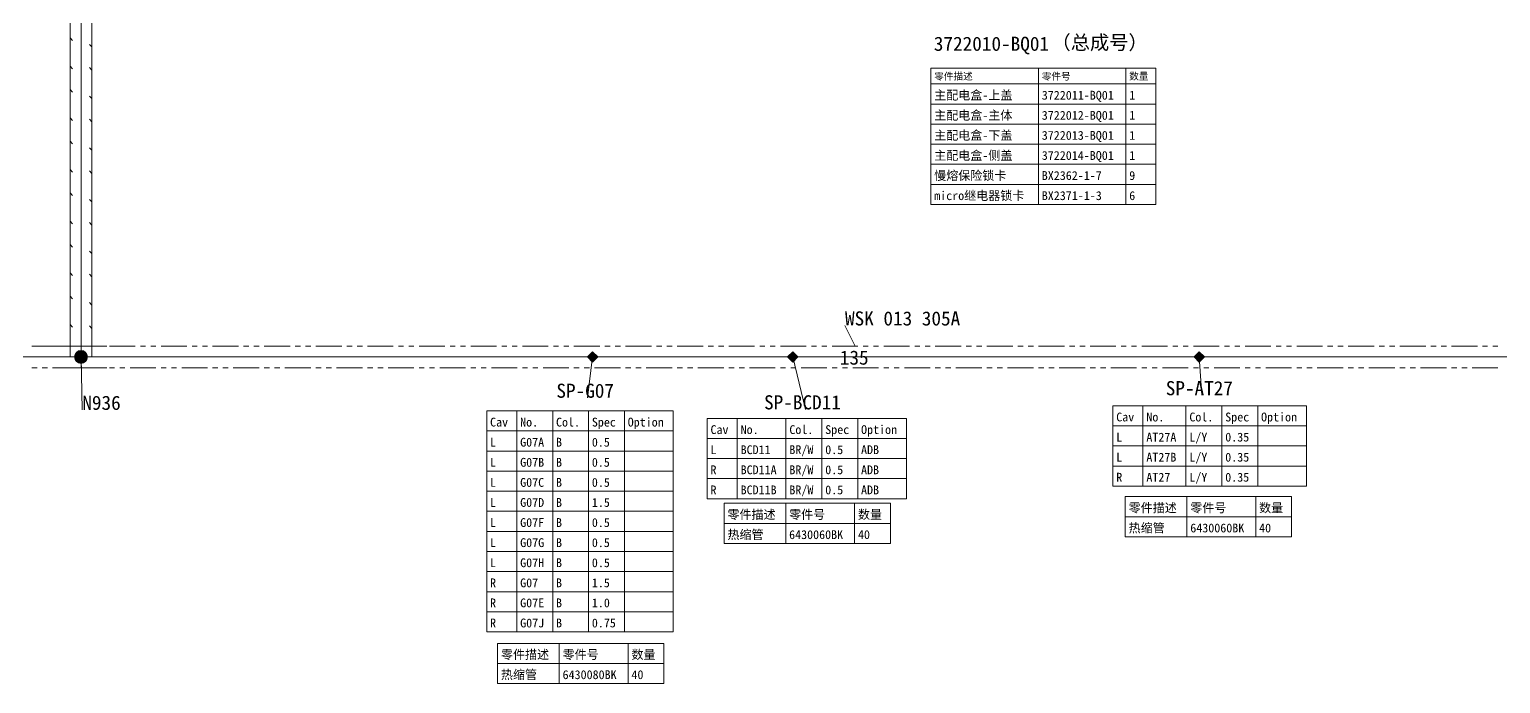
# Model space of a CAD drawing. Header units: millimetres. Extents: x 6 to 3615, y -854 to 0.
# Drawn here: x 1239.6 to 1524.6, y -628.4 to -501.8 of the extents above; entities that cross this region are included whole.
import ezdxf

# ---------------------------------------------------------------- set-up
doc = ezdxf.new("R2010")
doc.units = ezdxf.units.MM
doc.styles.add('4eff5b8b_Style', font='simfang.ttf')

msp = doc.modelspace()

# ---------------------------------------------------------------- hatches: boundary and pattern name
h = msp.add_hatch(color=256)
edge = h.paths.add_edge_path()
edge.add_arc((1249.56, -565.19), 1.25, 0, 360)
h = msp.add_hatch(color=256)
edge = h.paths.add_edge_path()
edge.add_arc((1249.56, -565.19), 1.25, 0, 360)
for points in [[(1348.65, -566.19), (1347.65, -565.19), (1348.65, -564.19), (1349.65, -565.19)], [(1387.45, -566.19), (1386.45, -565.19), (1387.45, -564.19), (1388.45, -565.19)], [(1466.2, -566.19), (1465.2, -565.19), (1466.2, -564.19), (1467.2, -565.19)]]:
    msp.add_hatch(color=256).paths.add_polyline_path(points)

# ---------------------------------------------------------------- linework, layer by layer
at = {"linetype": 'Continuous', "lineweight": 13}
for p, q in [((1347.65, -565.19), (1348.65, -564.19)), ((1347.65, -565.19), (1348.65, -564.19)), ((1348.65, -564.19), (1349.65, -565.19)), ((1348.65, -564.19), (1349.65, -565.19)), ((1386.45, -565.19), (1387.45, -564.19)), ((1386.45, -565.19), (1387.45, -564.19)), ((1387.45, -564.19), (1388.45, -565.19)), ((1387.45, -564.19), (1388.45, -565.19)), ((1465.2, -565.19), (1466.2, -564.19)), ((1465.2, -565.19), (1466.2, -564.19)), ((1466.2, -564.19), (1467.2, -565.19)), ((1466.2, -564.19), (1467.2, -565.19)), ((1347.65, -565.19), (1348.65, -566.19)), ((1348.65, -566.19), (1347.65, -565.19)), ((1349.65, -565.19), (1348.65, -566.19)), ((1349.65, -565.19), (1348.65, -566.19)), ((1386.45, -565.19), (1387.45, -566.19)), ((1387.45, -566.19), (1386.45, -565.19)), ((1388.45, -565.19), (1387.45, -566.19)), ((1388.45, -565.19), (1387.45, -566.19)), ((1465.2, -565.19), (1466.2, -566.19)), ((1466.2, -566.19), (1465.2, -565.19)), ((1467.2, -565.19), (1466.2, -566.19)), ((1467.2, -565.19), (1466.2, -566.19))]:
    msp.add_line(p, q, dxfattribs=at)
for points in [[(1249.56, -565.19), (1249.56, -360.19)], [(1414.19, -509.3), (1457.8, -509.3)], [(1414.19, -509.3), (1414.19, -535.69)], [(1414.19, -509.3), (1457.8, -509.3)], [(1435.03, -509.3), (1435.03, -535.69)], [(1451.97, -509.3), (1451.97, -535.69)], [(1457.8, -509.3), (1457.8, -535.69)], [(1414.19, -512.36), (1457.8, -512.36)], [(1414.19, -516.25), (1457.8, -516.25)], [(1414.19, -520.14), (1457.8, -520.14)], [(1414.19, -524.02), (1457.8, -524.02)], [(1414.19, -527.91), (1457.8, -527.91)], [(1414.19, -531.8), (1457.8, -531.8)], [(1414.19, -535.69), (1457.8, -535.69)], [(1399.56, -563.11), (1397.56, -559.11)], [(1204.56, -565.19), (1249.56, -565.19)], [(1249.56, -565.19), (1549.56, -565.19)], [(1249.56, -565.19), (1249.81, -575.44)], [(1348.65, -565.19), (1347.65, -573.11)], [(1387.45, -565.19), (1389.88, -575.35)], [(1466.2, -565.19), (1466.7, -572.61)], [(1328.15, -575.64), (1364.26, -575.64)], [(1328.15, -575.64), (1328.15, -618.41)], [(1328.15, -575.64), (1364.26, -575.64)], [(1333.98, -575.64), (1333.98, -618.41)], [(1340.93, -575.64), (1340.93, -618.41)], [(1347.87, -575.64), (1347.87, -618.41)], [(1354.82, -575.64), (1354.82, -618.41)], [(1364.26, -575.64), (1364.26, -618.41)], [(1449.46, -574.65), (1486.96, -574.65)], [(1449.46, -574.65), (1449.46, -590.2)], [(1449.46, -574.65), (1486.96, -574.65)], [(1455.29, -574.65), (1455.29, -590.2)], [(1463.62, -574.65), (1463.62, -590.2)], [(1470.57, -574.65), (1470.57, -590.2)], [(1477.51, -574.65), (1477.51, -590.2)], [(1486.96, -574.65), (1486.96, -590.2)], [(1370.85, -577.1), (1409.47, -577.1)], [(1370.85, -577.1), (1370.85, -592.65)], [(1370.85, -577.1), (1409.47, -577.1)], [(1376.68, -577.1), (1376.68, -592.65)], [(1386.13, -577.1), (1386.13, -592.65)], [(1393.08, -577.1), (1393.08, -592.65)], [(1400.02, -577.1), (1400.02, -592.65)], [(1409.47, -577.1), (1409.47, -592.65)], [(1449.46, -578.54), (1486.96, -578.54)], [(1328.15, -579.53), (1364.26, -579.53)], [(1370.85, -580.98), (1409.47, -580.98)], [(1328.15, -583.42), (1364.26, -583.42)], [(1449.46, -582.43), (1486.96, -582.43)], [(1370.85, -584.87), (1409.47, -584.87)], [(1449.46, -586.32), (1486.96, -586.32)], [(1328.15, -587.31), (1364.26, -587.31)], [(1370.85, -588.76), (1409.47, -588.76)], [(1328.15, -591.2), (1364.26, -591.2)], [(1370.85, -592.65), (1409.47, -592.65)], [(1449.46, -590.2), (1486.96, -590.2)], [(1451.85, -592.24), (1484.08, -592.24)], [(1451.85, -592.24), (1451.85, -600.02)], [(1451.85, -592.24), (1484.08, -592.24)], [(1463.8, -592.24), (1463.8, -600.02)], [(1477.13, -592.24), (1477.13, -600.02)], [(1484.08, -592.24), (1484.08, -600.02)], [(1328.15, -595.08), (1364.26, -595.08)], [(1374.14, -593.53), (1406.36, -593.53)], [(1374.14, -593.53), (1374.14, -601.3)], [(1374.14, -593.53), (1406.36, -593.53)], [(1386.08, -593.53), (1386.08, -601.3)], [(1399.42, -593.53), (1399.42, -601.3)], [(1406.36, -593.53), (1406.36, -601.3)], [(1374.14, -597.42), (1406.36, -597.42)], [(1451.85, -596.13), (1484.08, -596.13)], [(1328.15, -598.97), (1364.26, -598.97)], [(1374.14, -601.3), (1406.36, -601.3)], [(1451.85, -600.02), (1484.08, -600.02)], [(1328.15, -602.86), (1364.26, -602.86)], [(1328.15, -606.75), (1364.26, -606.75)], [(1328.15, -610.64), (1364.26, -610.64)], [(1328.15, -614.52), (1364.26, -614.52)], [(1328.15, -618.41), (1364.26, -618.41)], [(1330.26, -620.65), (1362.48, -620.65)], [(1330.26, -620.65), (1330.26, -628.42)], [(1330.26, -620.65), (1362.48, -620.65)], [(1342.2, -620.65), (1342.2, -628.42)], [(1355.54, -620.65), (1355.54, -628.42)], [(1362.48, -620.65), (1362.48, -628.42)], [(1330.26, -624.53), (1362.48, -624.53)], [(1330.26, -628.42), (1362.48, -628.42)]]:
    msp.add_lwpolyline(points, dxfattribs=at)
at = {"linetype": 'Continuous', "lineweight": 0}
for points in [[(1247.48, -505.19), (1247.48, -500.19)], [(1251.65, -505.19), (1251.64, -500.19)], [(1247.48, -503.44), (1247.9, -503.94)], [(1247.48, -510.19), (1247.48, -505.19)], [(1251.65, -505.19), (1251.23, -504.69)], [(1251.65, -510.19), (1251.64, -505.19)], [(1247.48, -508.94), (1247.9, -509.44)], [(1251.65, -509.69), (1251.23, -509.19)], [(1247.48, -515.19), (1247.48, -510.19)], [(1251.65, -515.19), (1251.64, -510.19)], [(1247.48, -513.44), (1247.9, -513.94)], [(1247.48, -520.19), (1247.48, -515.19)], [(1251.65, -515.19), (1251.23, -514.69)], [(1251.65, -520.19), (1251.64, -515.19)], [(1247.48, -518.94), (1247.9, -519.44)], [(1247.48, -525.19), (1247.48, -520.19)], [(1251.65, -519.69), (1251.23, -519.19)], [(1251.65, -525.19), (1251.64, -520.19)], [(1247.48, -523.44), (1247.9, -523.94)], [(1247.48, -530.19), (1247.48, -525.19)], [(1251.65, -525.19), (1251.23, -524.69)], [(1251.65, -530.19), (1251.64, -525.19)], [(1247.48, -528.94), (1247.9, -529.44)], [(1251.65, -529.69), (1251.23, -529.19)], [(1247.48, -535.19), (1247.48, -530.19)], [(1251.65, -535.19), (1251.64, -530.19)], [(1247.48, -533.44), (1247.9, -533.94)], [(1247.48, -540.19), (1247.48, -535.19)], [(1251.65, -535.19), (1251.23, -534.69)], [(1251.65, -540.19), (1251.64, -535.19)], [(1247.48, -538.94), (1247.9, -539.44)], [(1247.48, -545.19), (1247.48, -540.19)], [(1251.65, -539.69), (1251.23, -539.19)], [(1251.65, -545.19), (1251.64, -540.19)], [(1247.48, -543.44), (1247.9, -543.94)], [(1247.48, -550.19), (1247.48, -545.19)], [(1251.65, -545.19), (1251.23, -544.69)], [(1251.65, -550.19), (1251.64, -545.19)], [(1247.48, -548.94), (1247.9, -549.44)], [(1251.65, -549.69), (1251.23, -549.19)], [(1247.48, -555.19), (1247.48, -550.19)], [(1251.65, -555.19), (1251.64, -550.19)], [(1247.48, -553.44), (1247.9, -553.94)], [(1247.48, -560.19), (1247.48, -555.19)], [(1251.65, -555.19), (1251.23, -554.69)], [(1251.65, -560.19), (1251.64, -555.19)], [(1247.48, -558.94), (1247.9, -559.44)], [(1247.48, -565.19), (1247.48, -560.19)], [(1251.65, -559.69), (1251.23, -559.19)], [(1251.65, -565.19), (1251.64, -560.19)], [(1240.06, -563.11), (1244.56, -563.11)], [(1249.56, -563.11), (1244.56, -563.11)], [(1249.56, -567.28), (1249.56, -563.11)], [(1249.56, -563.11), (1254.56, -563.11)], [(1249.56, -567.28), (1249.56, -563.11)], [(1255.06, -563.11), (1259.56, -563.11)], [(1259.56, -563.11), (1260.06, -563.11)], [(1261.06, -563.11), (1262.06, -563.11)], [(1263.06, -563.11), (1264.06, -563.11)], [(1265.06, -563.11), (1269.56, -563.11)], [(1269.56, -563.11), (1270.06, -563.11)], [(1271.06, -563.11), (1272.06, -563.11)], [(1273.06, -563.11), (1274.06, -563.11)], [(1275.06, -563.11), (1279.56, -563.11)], [(1279.56, -563.11), (1280.06, -563.11)], [(1281.06, -563.11), (1282.06, -563.11)], [(1283.06, -563.11), (1284.06, -563.11)], [(1285.06, -563.11), (1289.56, -563.11)], [(1289.56, -563.11), (1290.06, -563.11)], [(1291.06, -563.11), (1292.06, -563.11)], [(1293.06, -563.11), (1294.06, -563.11)], [(1295.06, -563.11), (1299.56, -563.11)], [(1299.56, -563.11), (1300.06, -563.11)], [(1301.06, -563.11), (1302.06, -563.11)], [(1303.06, -563.11), (1304.06, -563.11)], [(1305.06, -563.11), (1309.56, -563.11)], [(1309.56, -563.11), (1310.06, -563.11)], [(1311.06, -563.11), (1312.06, -563.11)], [(1313.06, -563.11), (1314.06, -563.11)], [(1315.06, -563.11), (1319.56, -563.11)], [(1319.56, -563.11), (1320.06, -563.11)], [(1321.06, -563.11), (1322.06, -563.11)], [(1323.06, -563.11), (1324.06, -563.11)], [(1325.06, -563.11), (1329.56, -563.11)], [(1329.56, -563.11), (1330.06, -563.11)], [(1331.06, -563.11), (1332.06, -563.11)], [(1333.06, -563.11), (1334.06, -563.11)], [(1335.06, -563.11), (1339.56, -563.11)], [(1339.56, -563.11), (1340.06, -563.11)], [(1341.06, -563.11), (1342.06, -563.11)], [(1343.06, -563.11), (1344.06, -563.11)], [(1345.06, -563.11), (1349.56, -563.11)], [(1349.56, -563.11), (1350.06, -563.11)], [(1351.06, -563.11), (1352.06, -563.11)], [(1353.06, -563.11), (1354.06, -563.11)], [(1355.06, -563.11), (1359.56, -563.11)], [(1359.56, -563.11), (1360.06, -563.11)], [(1361.06, -563.11), (1362.06, -563.11)], [(1363.06, -563.11), (1364.06, -563.11)], [(1365.06, -563.11), (1369.56, -563.11)], [(1369.56, -563.11), (1370.06, -563.11)], [(1371.06, -563.11), (1372.06, -563.11)], [(1373.06, -563.11), (1374.06, -563.11)], [(1375.06, -563.11), (1379.56, -563.11)], [(1379.56, -563.11), (1380.06, -563.11)], [(1381.06, -563.11), (1382.06, -563.11)], [(1383.06, -563.11), (1384.06, -563.11)], [(1385.06, -563.11), (1389.56, -563.11)], [(1389.56, -563.11), (1390.06, -563.11)], [(1391.06, -563.11), (1392.06, -563.11)], [(1393.06, -563.11), (1394.06, -563.11)], [(1395.06, -563.11), (1399.56, -563.11)], [(1399.56, -563.11), (1400.06, -563.11)], [(1401.06, -563.11), (1402.06, -563.11)], [(1403.06, -563.11), (1404.06, -563.11)], [(1405.06, -563.11), (1409.56, -563.11)], [(1409.56, -563.11), (1410.06, -563.11)], [(1411.06, -563.11), (1412.06, -563.11)], [(1413.06, -563.11), (1414.06, -563.11)], [(1415.06, -563.11), (1419.56, -563.11)], [(1419.56, -563.11), (1420.06, -563.11)], [(1421.06, -563.11), (1422.06, -563.11)], [(1423.06, -563.11), (1424.06, -563.11)], [(1425.06, -563.11), (1429.56, -563.11)], [(1429.56, -563.11), (1430.06, -563.11)], [(1431.06, -563.11), (1432.06, -563.11)], [(1433.06, -563.11), (1434.06, -563.11)], [(1435.06, -563.11), (1439.56, -563.11)], [(1439.56, -563.11), (1440.06, -563.11)], [(1441.06, -563.11), (1442.06, -563.11)], [(1443.06, -563.11), (1444.06, -563.11)], [(1445.06, -563.11), (1449.56, -563.11)], [(1449.56, -563.11), (1450.06, -563.11)], [(1451.06, -563.11), (1452.06, -563.11)], [(1453.06, -563.11), (1454.06, -563.11)], [(1455.06, -563.11), (1459.56, -563.11)], [(1459.56, -563.11), (1460.06, -563.11)], [(1461.06, -563.11), (1462.06, -563.11)], [(1463.06, -563.11), (1464.06, -563.11)], [(1465.06, -563.11), (1469.56, -563.11)], [(1469.56, -563.11), (1470.06, -563.11)], [(1471.06, -563.11), (1472.06, -563.11)], [(1473.06, -563.11), (1474.06, -563.11)], [(1475.06, -563.11), (1479.56, -563.11)], [(1479.56, -563.11), (1480.06, -563.11)], [(1481.06, -563.11), (1482.06, -563.11)], [(1483.06, -563.11), (1484.06, -563.11)], [(1485.06, -563.11), (1489.56, -563.11)], [(1489.56, -563.11), (1490.06, -563.11)], [(1491.06, -563.11), (1492.06, -563.11)], [(1493.06, -563.11), (1494.06, -563.11)], [(1495.06, -563.11), (1499.56, -563.11)], [(1499.56, -563.11), (1500.06, -563.11)], [(1501.06, -563.11), (1502.06, -563.11)], [(1503.06, -563.11), (1504.06, -563.11)], [(1505.06, -563.11), (1509.56, -563.11)], [(1509.56, -563.11), (1510.06, -563.11)], [(1511.06, -563.11), (1512.06, -563.11)], [(1513.06, -563.11), (1514.06, -563.11)], [(1515.06, -563.11), (1519.56, -563.11)], [(1519.56, -563.11), (1520.06, -563.11)], [(1521.06, -563.11), (1522.06, -563.11)], [(1523.06, -563.11), (1524.06, -563.11)], [(1251.65, -565.19), (1247.48, -565.19)], [(1240.06, -567.28), (1241.06, -567.28)], [(1242.06, -567.28), (1243.06, -567.28)], [(1244.06, -567.28), (1244.56, -567.28)], [(1249.56, -567.28), (1244.56, -567.28)], [(1249.56, -567.28), (1254.56, -567.28)], [(1255.06, -567.28), (1256.06, -567.28)], [(1257.06, -567.28), (1258.06, -567.28)], [(1259.06, -567.28), (1259.56, -567.28)], [(1259.56, -567.28), (1264.06, -567.28)], [(1265.06, -567.28), (1266.06, -567.28)], [(1267.06, -567.28), (1268.06, -567.28)], [(1269.06, -567.28), (1269.56, -567.28)], [(1269.56, -567.28), (1274.06, -567.28)], [(1275.06, -567.28), (1276.06, -567.28)], [(1277.06, -567.28), (1278.06, -567.28)], [(1279.06, -567.28), (1279.56, -567.28)], [(1279.56, -567.28), (1284.06, -567.28)], [(1285.06, -567.28), (1286.06, -567.28)], [(1287.06, -567.28), (1288.06, -567.28)], [(1289.06, -567.28), (1289.56, -567.28)], [(1289.56, -567.28), (1294.06, -567.28)], [(1295.06, -567.28), (1296.06, -567.28)], [(1297.06, -567.28), (1298.06, -567.28)], [(1299.06, -567.28), (1299.56, -567.28)], [(1299.56, -567.28), (1304.06, -567.28)], [(1305.06, -567.28), (1306.06, -567.28)], [(1307.06, -567.28), (1308.06, -567.28)], [(1309.06, -567.28), (1309.56, -567.28)], [(1309.56, -567.28), (1314.06, -567.28)], [(1315.06, -567.28), (1316.06, -567.28)], [(1317.06, -567.28), (1318.06, -567.28)], [(1319.06, -567.28), (1319.56, -567.28)], [(1319.56, -567.28), (1324.06, -567.28)], [(1325.06, -567.28), (1326.06, -567.28)], [(1327.06, -567.28), (1328.06, -567.28)], [(1329.06, -567.28), (1329.56, -567.28)], [(1329.56, -567.28), (1334.06, -567.28)], [(1335.06, -567.28), (1336.06, -567.28)], [(1337.06, -567.28), (1338.06, -567.28)], [(1339.06, -567.28), (1339.56, -567.28)], [(1339.56, -567.28), (1344.06, -567.28)], [(1345.06, -567.28), (1346.06, -567.28)], [(1347.06, -567.28), (1348.06, -567.28)], [(1349.06, -567.28), (1349.56, -567.28)], [(1349.56, -567.28), (1354.06, -567.28)], [(1355.06, -567.28), (1356.06, -567.28)], [(1357.06, -567.28), (1358.06, -567.28)], [(1359.06, -567.28), (1359.56, -567.28)], [(1359.56, -567.28), (1364.06, -567.28)], [(1365.06, -567.28), (1366.06, -567.28)], [(1367.06, -567.28), (1368.06, -567.28)], [(1369.06, -567.28), (1369.56, -567.28)], [(1369.56, -567.28), (1374.06, -567.28)], [(1375.06, -567.28), (1376.06, -567.28)], [(1377.06, -567.28), (1378.06, -567.28)], [(1379.06, -567.28), (1379.56, -567.28)], [(1379.56, -567.28), (1384.06, -567.28)], [(1385.06, -567.28), (1386.06, -567.28)], [(1387.06, -567.28), (1388.06, -567.28)], [(1389.06, -567.28), (1389.56, -567.28)], [(1389.56, -567.28), (1394.06, -567.28)], [(1395.06, -567.28), (1396.06, -567.28)], [(1397.06, -567.28), (1398.06, -567.28)], [(1399.06, -567.28), (1399.56, -567.28)], [(1399.56, -567.28), (1404.06, -567.28)], [(1405.06, -567.28), (1406.06, -567.28)], [(1407.06, -567.28), (1408.06, -567.28)], [(1409.06, -567.28), (1409.56, -567.28)], [(1409.56, -567.28), (1414.06, -567.28)], [(1415.06, -567.28), (1416.06, -567.28)], [(1417.06, -567.28), (1418.06, -567.28)], [(1419.06, -567.28), (1419.56, -567.28)], [(1419.56, -567.28), (1424.06, -567.28)], [(1425.06, -567.28), (1426.06, -567.28)], [(1427.06, -567.28), (1428.06, -567.28)], [(1429.06, -567.28), (1429.56, -567.28)], [(1429.56, -567.28), (1434.06, -567.28)], [(1435.06, -567.28), (1436.06, -567.28)], [(1437.06, -567.28), (1438.06, -567.28)], [(1439.06, -567.28), (1439.56, -567.28)], [(1439.56, -567.28), (1444.06, -567.28)], [(1445.06, -567.28), (1446.06, -567.28)], [(1447.06, -567.28), (1448.06, -567.28)], [(1449.06, -567.28), (1449.56, -567.28)], [(1449.56, -567.28), (1454.06, -567.28)], [(1455.06, -567.28), (1456.06, -567.28)], [(1457.06, -567.28), (1458.06, -567.28)], [(1459.06, -567.28), (1459.56, -567.28)], [(1459.56, -567.28), (1464.06, -567.28)], [(1465.06, -567.28), (1466.06, -567.28)], [(1467.06, -567.28), (1468.06, -567.28)], [(1469.06, -567.28), (1469.56, -567.28)], [(1469.56, -567.28), (1474.06, -567.28)], [(1475.06, -567.28), (1476.06, -567.28)], [(1477.06, -567.28), (1478.06, -567.28)], [(1479.06, -567.28), (1479.56, -567.28)], [(1479.56, -567.28), (1484.06, -567.28)], [(1485.06, -567.28), (1486.06, -567.28)], [(1487.06, -567.28), (1488.06, -567.28)], [(1489.06, -567.28), (1489.56, -567.28)], [(1489.56, -567.28), (1494.06, -567.28)], [(1495.06, -567.28), (1496.06, -567.28)], [(1497.06, -567.28), (1498.06, -567.28)], [(1499.06, -567.28), (1499.56, -567.28)], [(1499.56, -567.28), (1504.06, -567.28)], [(1505.06, -567.28), (1506.06, -567.28)], [(1507.06, -567.28), (1508.06, -567.28)], [(1509.06, -567.28), (1509.56, -567.28)], [(1509.56, -567.28), (1514.06, -567.28)], [(1515.06, -567.28), (1516.06, -567.28)], [(1517.06, -567.28), (1518.06, -567.28)], [(1519.06, -567.28), (1519.56, -567.28)], [(1519.56, -567.28), (1524.06, -567.28)]]:
    msp.add_lwpolyline(points, dxfattribs=at)
at = {"linetype": 'Continuous', "lineweight": 13}
for points in [[(1347.65, -565.19), (1348.65, -564.19), (1349.65, -565.19), (1348.65, -566.19)], [(1386.45, -565.19), (1387.45, -564.19), (1388.45, -565.19), (1387.45, -566.19)], [(1465.2, -565.19), (1466.2, -564.19), (1467.2, -565.19), (1466.2, -566.19)]]:
    msp.add_lwpolyline(points, close=True, dxfattribs=at)
msp.add_circle((1249.56, -565.19), 1.25, dxfattribs=at)
msp.add_circle((1249.56, -565.19), 1.25, dxfattribs=at)
msp.add_circle((1249.56, -565.19), 1.25, dxfattribs=at)
msp.add_circle((1249.56, -565.19), 1.25, dxfattribs=at)

# ---------------------------------------------------------------- texts
at = {"linetype": 'Continuous', "style": '4eff5b8b_Style'}
for s, height, p in [('3722010-BQ01', 2.7344, (1414.77, -505.94)), ('（总成号）', 2.734, (1437.56, -505.69)), ('零件描述', 1.367, (1414.84, -511.54)), ('零件号', 1.367, (1435.68, -511.54)), ('数量', 1.367, (1452.62, -511.54)), ('主配电盒-上盖', 1.709, (1414.84, -515.39)), ('3722011-BQ01', 1.709, (1435.68, -515.39)), ('1', 1.71, (1452.62, -515.39)), ('主配电盒-主体', 1.709, (1414.84, -519.28)), ('3722012-BQ01', 1.709, (1435.68, -519.28)), ('1', 1.71, (1452.62, -519.28)), ('主配电盒-下盖', 1.709, (1414.84, -523.16)), ('3722013-BQ01', 1.709, (1435.68, -523.16)), ('1', 1.71, (1452.62, -523.16)), ('主配电盒-侧盖', 1.709, (1414.84, -527.05)), ('3722014-BQ01', 1.709, (1435.68, -527.05)), ('1', 1.71, (1452.62, -527.05)), ('慢熔保险锁卡', 1.709, (1414.84, -530.94)), ('BX2362-1-7', 1.709, (1435.68, -530.94)), ('9', 1.71, (1452.62, -530.94)), ('micro继电器锁卡', 1.709, (1414.84, -534.83)), ('BX2371-1-3', 1.709, (1435.68, -534.83)), ('6', 1.71, (1452.62, -534.83)), ('WSK 013 305A', 2.7344, (1397.56, -559.11)), ('135', 2.734, (1396.56, -566.69)), ('SP-AT27', 2.734, (1459.7, -572.61)), ('N936', 2.734, (1249.81, -575.44)), ('SP-G07', 2.734, (1341.65, -573.11)), ('SP-BCD11', 2.734, (1381.88, -575.35)), ('Cav', 1.709, (1328.8, -578.67)), ('No.', 1.709, (1334.63, -578.67)), ('Col.', 1.709, (1341.58, -578.67)), ('Spec', 1.709, (1348.52, -578.67)), ('Option', 1.709, (1355.47, -578.67)), ('Cav', 1.709, (1371.5, -580.12)), ('No.', 1.709, (1377.34, -580.12)), ('Col.', 1.709, (1386.78, -580.12)), ('Spec', 1.709, (1393.73, -580.12)), ('Option', 1.709, (1400.67, -580.12)), ('Cav', 1.709, (1450.11, -577.68)), ('No.', 1.709, (1455.94, -577.68)), ('Col.', 1.709, (1464.27, -577.68)), ('Spec', 1.709, (1471.22, -577.68)), ('Option', 1.709, (1478.16, -577.68)), ('L', 1.71, (1328.8, -582.56)), ('G07A', 1.709, (1334.63, -582.56)), ('B', 1.71, (1341.58, -582.56)), ('0.5', 1.709, (1348.52, -582.56)), ('L', 1.71, (1450.11, -581.57)), ('AT27A', 1.709, (1455.94, -581.57)), ('L/Y', 1.709, (1464.27, -581.57)), ('0.35', 1.709, (1471.22, -581.57)), ('L', 1.71, (1371.5, -584.01)), ('BCD11', 1.709, (1377.34, -584.01)), ('BR/W', 1.709, (1386.78, -584.01)), ('0.5', 1.709, (1393.73, -584.01)), ('ADB', 1.709, (1400.67, -584.01)), ('L', 1.71, (1450.11, -585.46)), ('AT27B', 1.709, (1455.94, -585.46)), ('L/Y', 1.709, (1464.27, -585.46)), ('0.35', 1.709, (1471.22, -585.46)), ('L', 1.71, (1328.8, -586.45)), ('G07B', 1.709, (1334.63, -586.45)), ('B', 1.71, (1341.58, -586.45)), ('0.5', 1.709, (1348.52, -586.45)), ('R', 1.71, (1371.5, -587.9)), ('BCD11A', 1.709, (1377.34, -587.9)), ('BR/W', 1.709, (1386.78, -587.9)), ('0.5', 1.709, (1393.73, -587.9)), ('ADB', 1.709, (1400.67, -587.9)), ('L', 1.71, (1328.8, -590.34)), ('G07C', 1.709, (1334.63, -590.34)), ('B', 1.71, (1341.58, -590.34)), ('0.5', 1.709, (1348.52, -590.34)), ('BR/W', 1.709, (1386.78, -591.79)), ('R', 1.71, (1450.11, -589.34)), ('AT27', 1.709, (1455.94, -589.34)), ('L/Y', 1.709, (1464.27, -589.34)), ('0.35', 1.709, (1471.22, -589.34)), ('L', 1.71, (1328.8, -594.22)), ('G07D', 1.709, (1334.63, -594.22)), ('B', 1.71, (1341.58, -594.22)), ('1.5', 1.709, (1348.52, -594.22)), ('R', 1.71, (1371.5, -591.79)), ('BCD11B', 1.709, (1377.34, -591.79)), ('0.5', 1.709, (1393.73, -591.79)), ('ADB', 1.709, (1400.67, -591.79)), ('零件描述', 1.709, (1374.79, -596.56)), ('零件号', 1.709, (1386.73, -596.56)), ('数量', 1.709, (1400.07, -596.56)), ('零件描述', 1.709, (1452.51, -595.27)), ('零件号', 1.709, (1464.45, -595.27)), ('数量', 1.709, (1477.78, -595.27)), ('L', 1.71, (1328.8, -598.11)), ('G07F', 1.709, (1334.63, -598.11)), ('B', 1.71, (1341.58, -598.11)), ('0.5', 1.709, (1348.52, -598.11)), ('热缩管', 1.709, (1374.79, -600.45)), ('热缩管', 1.709, (1452.51, -599.16)), ('6430060BK', 1.709, (1464.45, -599.16)), ('40', 1.709, (1477.78, -599.16)), ('L', 1.71, (1328.8, -602)), ('G07G', 1.709, (1334.63, -602)), ('B', 1.71, (1341.58, -602)), ('0.5', 1.709, (1348.52, -602)), ('6430060BK', 1.709, (1386.73, -600.45)), ('40', 1.709, (1400.07, -600.45)), ('L', 1.71, (1328.8, -605.89)), ('G07H', 1.709, (1334.63, -605.89)), ('B', 1.71, (1341.58, -605.89)), ('0.5', 1.709, (1348.52, -605.89)), ('R', 1.71, (1328.8, -609.78)), ('G07', 1.709, (1334.63, -609.78)), ('B', 1.71, (1341.58, -609.78)), ('1.5', 1.709, (1348.52, -609.78)), ('R', 1.71, (1328.8, -613.66)), ('G07E', 1.709, (1334.63, -613.66)), ('B', 1.71, (1341.58, -613.66)), ('1.0', 1.709, (1348.52, -613.66)), ('R', 1.71, (1328.8, -617.55)), ('G07J', 1.709, (1334.63, -617.55)), ('B', 1.71, (1341.58, -617.55)), ('0.75', 1.709, (1348.52, -617.55)), ('零件描述', 1.709, (1330.91, -623.67)), ('零件号', 1.709, (1342.85, -623.67)), ('数量', 1.709, (1356.19, -623.67)), ('热缩管', 1.709, (1330.91, -627.56)), ('6430080BK', 1.709, (1342.85, -627.56)), ('40', 1.709, (1356.19, -627.56))]:
    msp.add_text(s, height=height, dxfattribs=at).set_placement(p)

doc.saveas('drawing.dxf')
